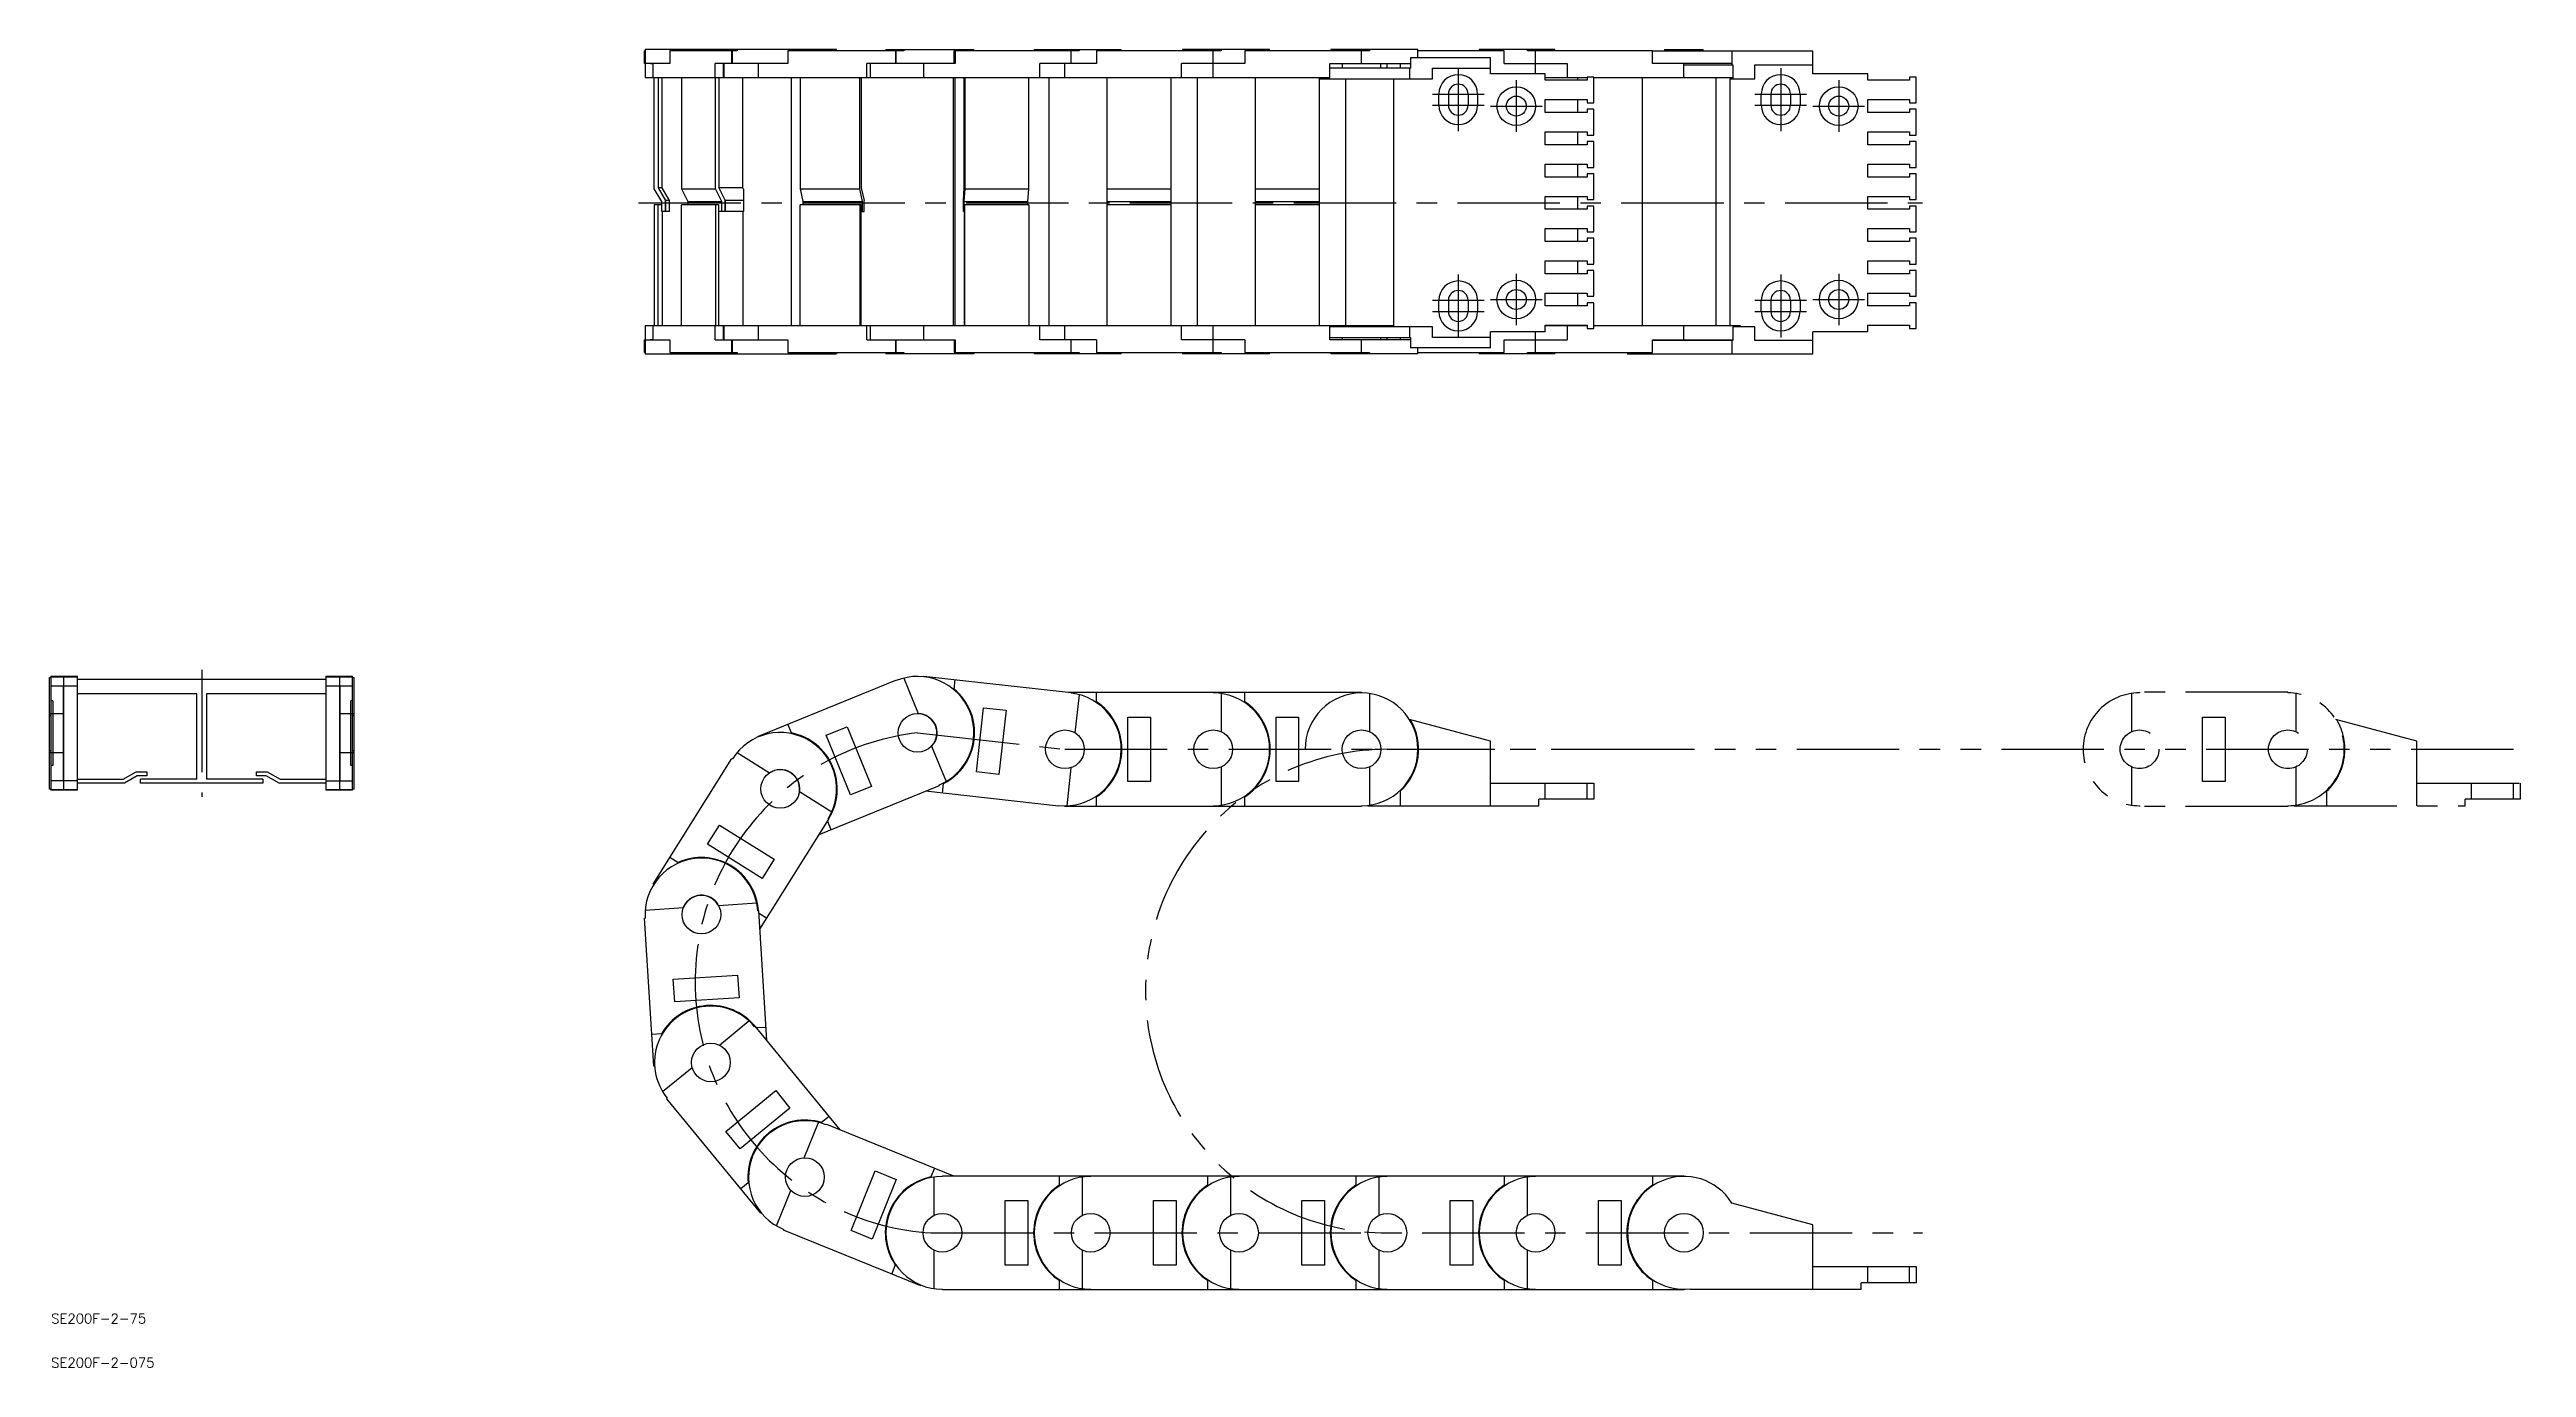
# Model space of a CAD drawing. Extents: x -185 to 584, y -314 to 94.
import ezdxf

# ---------------------------------------------------------------- set-up
doc = ezdxf.new("R2010")
doc.units = 0
doc.linetypes.add('CENTER', pattern=[50.8, 31.75, -6.35, 6.35, -6.35])
doc.linetypes.add('PHANTOM', pattern=[63.5, 31.75, -6.35, 6.35, -6.35, 6.35, -6.35])
doc.layers.get('0').update_dxf_attribs({"linetype": 'CONTINUOUS'})
doc.layers.add('CENTER', color=1, linetype='CONTINUOUS')
doc.styles.get("Standard").update_dxf_attribs({"font": 'txt.shx', "height": 3, "bigfont": 'bigfont.shx'})

# ---------------------------------------------------------------- blocks, each defined once
blk = doc.blocks.new('*U2')
at = {"color": 7, "linetype": 'CONTINUOUS'}
blk.add_text('SE200F-2-075', height=3, dxfattribs=at).set_placement((-184, -314.48))
blk = doc.blocks.new('*U3')
at = {"color": 7, "linetype": 'CONTINUOUS'}
blk.add_text('SE200F-2-75', height=3, dxfattribs=at).set_placement((-184, -300.81))

msp = doc.modelspace()

# ---------------------------------------------------------------- linework, layer by layer
at = {"color": 7, "linetype": 'CONTINUOUS'}
for p, q in [((0, 90.05), (0, 94)), ((0.22, 94), (0, 94)), ((0.16, 94), (0.16, 85.7)), ((59.59, 94.4), (0.22, 94.4)), ((0.22, 94.4), (0.22, 94)), ((28.74, 94), (7.87, 94)), ((7.87, 94), (7.87, 90.05)), ((27.09, 90.05), (27.09, 94)), ((27.26, 90.05), (27.26, 94)), ((28.74, 94.4), (28.74, 94)), ((80.45, 94), (44.47, 94)), ((44.47, 94), (44.47, 90.05)), ((59.59, 94), (59.59, 94.4)), ((74.89, 94.4), (74.89, 94)), ((74.89, 94.4), (102.18, 94.4)), ((77.99, 90.05), (77.99, 94)), ((78.06, 90.05), (78.06, 94)), ((78.68, 94.4), (78.68, 94)), ((80.45, 94.4), (80.45, 94)), ((96.06, 90.05), (96.06, 94)), ((134.8, 94), (96.06, 94)), ((96.38, 94), (96.38, 90.05)), ((102.18, 94), (102.18, 94.4)), ((120.89, 94.4), (120.89, 94)), ((120.89, 94.4), (147.89, 94.4)), ((124.39, 94.4), (124.39, 94)), ((132.36, 90.05), (132.36, 94)), ((133.48, 94.4), (133.48, 94)), ((134.8, 94.4), (134.8, 94)), ((140.19, 94), (140.19, 90.05)), ((178.89, 94), (140.19, 94)), ((147.89, 94), (147.89, 94.4)), ((193.89, 94.4), (166.89, 94.4)), ((166.89, 94.4), (166.89, 94)), ((170.39, 94.4), (170.39, 94)), ((176.39, 85.7), (176.39, 94)), ((178.89, 94.4), (178.89, 94)), ((224.89, 94), (186.19, 94)), ((186.19, 94), (186.19, 90.05)), ((193.89, 94), (193.89, 94.4)), ((239.89, 94.4), (212.89, 94.4)), ((212.89, 94.4), (212.89, 94)), ((222.39, 90.05), (222.39, 94)), ((224.89, 94.4), (224.89, 94)), ((239.89, 91.85), (239.89, 94.4)), ((266.59, 94), (239.89, 94)), ((282.39, 94.4), (258.89, 94.4)), ((258.89, 94.4), (258.89, 94)), ((266.59, 90.05), (266.59, 94)), ((273.89, 94), (273.89, 94.4)), ((312.59, 94), (273.89, 94)), ((276.39, 86.85), (276.39, 94)), ((282.39, 94), (282.39, 94.4)), ((312.59, 90.05), (312.59, 94)), ((362.39, 93.85), (312.59, 93.85)), ((316.39, 94.4), (328.39, 94.4)), ((316.39, 94.4), (316.39, 93.85)), ((328.39, 93.85), (328.39, 94.4)), ((337.26, 93.85), (337.26, 89.6)), ((362.39, 86.85), (362.39, 93.85)), ((7.87, 90.05), (0, 90.05)), ((0.16, 85.7), (212.59, 85.7)), ((1.81, 90.05), (2.67, 90.05)), ((1.81, 90.05), (1.81, 90.05)), ((2.67, 85.7), (2.67, 90.05)), ((3.02, 51.2), (3.02, 85.7)), ((4.22, 85.7), (4.22, 51.52)), ((5.49, 51.52), (5.49, 85.7)), ((11.43, 85.7), (11.43, 51.2)), ((44.47, 90.05), (21.89, 90.05)), ((21.89, 85.7), (21.89, 90.05)), ((22.05, 51.2), (22.05, 85.7)), ((23.07, 85.7), (23.07, 51.52)), ((24.4, 90.05), (24.4, 85.7)), ((24.59, 90.05), (24.59, 85.7)), ((30.46, 51.52), (30.46, 85.7)), ((35.4, 85.7), (35.4, 90.05)), ((45.53, 85.7), (45.53, 8.7)), ((48.27, 85.7), (48.27, 51.2)), ((66.78, 51.2), (66.78, 85.7)), ((67.24, 85.7), (67.24, 51.52)), ((96.38, 90.05), (68.92, 90.05)), ((68.92, 85.7), (68.92, 90.05)), ((70.03, 90.05), (70.03, 85.7)), ((86.62, 85.7), (86.62, 90.05)), ((86.64, 85.7), (86.64, 90.05)), ((95.74, 85.7), (95.74, 8.7)), ((96.24, 85.7), (96.24, 8.7)), ((99.19, 51.52), (99.19, 85.7)), ((99.32, 85.7), (99.32, 51.2)), ((119.2, 51.2), (119.2, 85.7)), ((140.19, 90.05), (122.62, 90.05)), ((122.62, 85.7), (122.62, 90.05)), ((125.39, 85.7), (125.39, 8.7)), ((130.39, 85.7), (130.39, 90.05)), ((143.39, 85.7), (143.39, 8.7)), ((163.39, 8.7), (163.39, 85.7)), ((186.19, 90.05), (166.59, 90.05)), ((166.59, 85.7), (166.59, 90.05)), ((171.39, 85.7), (171.39, 8.7)), ((189.39, 85.7), (189.39, 8.7)), ((209.39, 8.7), (209.39, 85.7)), ((209.39, 85.35), (244.39, 85.35)), ((212.59, 90.05), (237.54, 90.05)), ((212.59, 85.7), (212.59, 90.05)), ((237.54, 88.6), (212.59, 88.6)), ((216.39, 90.05), (216.39, 88.6)), ((217.39, 85.35), (217.39, 8.7)), ((228.39, 88.6), (228.39, 90.05)), ((230.39, 88.6), (230.39, 90.05)), ((232.39, 8.35), (232.39, 85.35)), ((234.39, 90.05), (234.39, 88.6)), ((237.26, 88.6), (237.26, 85.35)), ((262.39, 91.85), (237.54, 91.85)), ((237.54, 91.85), (237.54, 88.6)), ((244.39, 88.6), (262.39, 88.6)), ((244.39, 85.35), (244.39, 88.6)), ((262.39, 86.85), (262.39, 91.85)), ((279.39, 86.85), (262.39, 86.85)), ((266.59, 90.05), (286.19, 90.05)), ((279.39, 84.85), (279.39, 86.85)), ((292.39, 84.85), (279.39, 84.85)), ((279.4, 85.7), (292.39, 85.7)), ((286.19, 90.05), (286.19, 85.7)), ((289.39, 85.7), (289.39, 84.85)), ((294.39, 85.85), (292.39, 85.85)), ((292.39, 85.85), (292.39, 84.85)), ((294.39, 77.85), (294.39, 85.85)), ((294.39, 85.7), (337.54, 85.7)), ((309.39, 85.7), (309.39, 8.7)), ((337.26, 90.05), (312.59, 90.05)), ((322.39, 85.7), (322.39, 90.05)), ((322.39, 89.6), (337.54, 89.6)), ((332.39, 8.7), (332.39, 85.7)), ((336.64, 85.35), (336.64, 8.7)), ((336.64, 85.35), (344.39, 85.35)), ((337.54, 89.6), (337.54, 85.35)), ((344.39, 89.6), (362.39, 89.6)), ((344.39, 85.35), (344.39, 89.6)), ((379.39, 86.85), (362.39, 86.85)), ((379.39, 84.85), (379.39, 86.85)), ((392.39, 84.85), (379.39, 84.85)), ((394.39, 85.85), (392.39, 85.85)), ((392.39, 85.85), (392.39, 84.85)), ((394.39, 77.85), (394.39, 85.85)), ((246.39, 77.1), (246.39, 80.6)), ((249.34, 80.6), (249.34, 77.1)), ((255.44, 80.6), (255.44, 77.1)), ((258.39, 80.6), (258.39, 77.1)), ((279.39, 74.85), (279.39, 78.85)), ((279.39, 78.85), (292.39, 78.85)), ((289.39, 78.85), (289.39, 74.85)), ((292.39, 78.85), (292.39, 77.85)), ((292.39, 77.85), (294.39, 77.85)), ((346.39, 77.1), (346.39, 80.6)), ((349.34, 80.6), (349.34, 77.1)), ((355.44, 80.6), (355.44, 77.1)), ((358.39, 80.6), (358.39, 77.1)), ((379.39, 74.85), (379.39, 78.85)), ((379.39, 78.85), (392.39, 78.85)), ((392.39, 78.85), (392.39, 77.85)), ((392.39, 77.85), (394.39, 77.85)), ((292.39, 74.85), (279.39, 74.85)), ((294.39, 75.85), (292.39, 75.85)), ((292.39, 75.85), (292.39, 74.85)), ((294.39, 67.85), (294.39, 75.85)), ((392.39, 74.85), (379.39, 74.85)), ((394.39, 75.85), (392.39, 75.85)), ((392.39, 75.85), (392.39, 74.85)), ((394.39, 67.85), (394.39, 75.85)), ((279.39, 68.85), (292.39, 68.85)), ((279.39, 64.85), (279.39, 68.85)), ((292.39, 64.85), (279.39, 64.85)), ((289.39, 68.85), (289.39, 64.85)), ((292.39, 68.85), (292.39, 67.85)), ((292.39, 67.85), (294.39, 67.85)), ((292.39, 65.85), (292.39, 64.85)), ((294.39, 65.85), (292.39, 65.85)), ((294.39, 57.85), (294.39, 65.85)), ((379.39, 68.85), (392.39, 68.85)), ((379.39, 64.85), (379.39, 68.85)), ((392.39, 64.85), (379.39, 64.85)), ((392.39, 68.85), (392.39, 67.85)), ((392.39, 67.85), (394.39, 67.85)), ((392.39, 65.85), (392.39, 64.85)), ((394.39, 65.85), (392.39, 65.85)), ((394.39, 57.85), (394.39, 65.85)), ((279.39, 58.85), (292.39, 58.85)), ((279.39, 54.85), (279.39, 58.85)), ((292.39, 54.85), (279.39, 54.85)), ((289.39, 58.85), (289.39, 54.85)), ((292.39, 58.85), (292.39, 57.85)), ((292.39, 57.85), (294.39, 57.85)), ((294.39, 55.85), (292.39, 55.85)), ((292.39, 55.85), (292.39, 54.85)), ((294.39, 47.85), (294.39, 55.85)), ((379.39, 58.85), (392.39, 58.85)), ((379.39, 54.85), (379.39, 58.85)), ((392.39, 54.85), (379.39, 54.85)), ((392.39, 58.85), (392.39, 57.85)), ((392.39, 57.85), (394.39, 57.85)), ((394.39, 55.85), (392.39, 55.85)), ((392.39, 55.85), (392.39, 54.85)), ((394.39, 47.85), (394.39, 55.85)), ((5.33, 47.2), (3.02, 51.2)), ((3.02, 46.2), (3.02, 8.7)), ((5.33, 46.2), (3.02, 46.2)), ((4.22, 51.52), (6.5, 47.56)), ((5.49, 51.52), (4.22, 51.52)), ((4.22, 8.7), (4.22, 46.2)), ((5.33, 44.2), (5.33, 47.2)), ((7.79, 47.52), (5.49, 51.52)), ((6.5, 44.2), (6.5, 47.56)), ((6.5, 47.56), (6.53, 47.52)), ((6.53, 47.52), (6.53, 44.2)), ((7.79, 47.52), (6.53, 47.52)), ((7.79, 44.2), (7.79, 47.52)), ((11.43, 51.2), (13.39, 47.2)), ((11.43, 51.2), (22.05, 51.2)), ((11.43, 8.7), (11.43, 46.2)), ((23.07, 46.2), (11.43, 46.2)), ((13.39, 47.2), (13.39, 46.2)), ((13.39, 47.2), (24.01, 47.2)), ((24.01, 47.2), (22.05, 51.2)), ((22.05, 46.2), (22.05, 8.7)), ((30.46, 51.52), (23.07, 51.52)), ((23.07, 51.52), (25.01, 47.56)), ((23.07, 8.7), (23.07, 46.2)), ((24.01, 44.2), (24.01, 47.2)), ((25.01, 44.2), (25.01, 47.56)), ((25.02, 47.52), (25.02, 44.2)), ((30.67, 47.52), (25.02, 47.52)), ((30.67, 51.06), (30.46, 51.52)), ((30.67, 51.06), (30.67, 44.2)), ((48.27, 51.2), (66.78, 51.2)), ((48.27, 51.2), (49.14, 47.2)), ((48.27, 8.7), (48.27, 46.2)), ((67.24, 46.2), (48.27, 46.2)), ((49.14, 47.2), (49.14, 46.2)), ((49.14, 47.2), (67.66, 47.2)), ((67.66, 47.2), (66.78, 51.2)), ((66.78, 46.2), (66.78, 8.7)), ((67.24, 51.52), (68.1, 47.56)), ((67.24, 8.7), (67.24, 46.2)), ((67.66, 44.2), (67.66, 47.2)), ((68.1, 44.2), (68.1, 47.56)), ((98.93, 47.52), (99.19, 51.52)), ((98.93, 44.2), (98.93, 47.52)), ((99.32, 51.2), (99.06, 47.2)), ((99.06, 47.2), (99.06, 44.2)), ((99.06, 47.2), (118.94, 47.2)), ((99.19, 46.2), (99.19, 8.7)), ((119.2, 46.2), (99.19, 46.2)), ((99.32, 51.2), (119.2, 51.2)), ((99.32, 8.7), (99.32, 46.2)), ((118.94, 47.2), (119.2, 51.2)), ((118.94, 46.2), (118.94, 47.2)), ((119.2, 46.2), (119.2, 8.7)), ((143.39, 51.2), (163.39, 51.2)), ((143.39, 47.2), (163.39, 47.2)), ((163.39, 46.2), (143.39, 46.2)), ((189.39, 51.2), (209.39, 51.2)), ((189.39, 47.2), (209.39, 47.2)), ((209.39, 46.2), (189.39, 46.2)), ((279.39, 44.85), (279.39, 48.85)), ((279.39, 48.85), (292.39, 48.85)), ((289.39, 48.85), (289.39, 44.85)), ((292.39, 48.85), (292.39, 47.85)), ((292.39, 47.85), (294.39, 47.85)), ((379.39, 44.85), (379.39, 48.85)), ((379.39, 48.85), (392.39, 48.85)), ((392.39, 48.85), (392.39, 47.85)), ((392.39, 47.85), (394.39, 47.85)), ((7.79, 44.2), (5.33, 44.2)), ((5.49, 44.2), (5.49, 8.7)), ((30.67, 44.2), (23.07, 44.2)), ((30.46, 44.2), (30.46, 8.7)), ((67.24, 44.2), (68.1, 44.2)), ((99.19, 44.2), (98.93, 44.2)), ((292.39, 44.85), (279.39, 44.85)), ((279.39, 38.85), (292.39, 38.85)), ((279.39, 34.85), (279.39, 38.85)), ((289.39, 38.85), (289.39, 34.85)), ((292.39, 45.85), (292.39, 44.85)), ((294.39, 45.85), (292.39, 45.85)), ((292.39, 38.85), (292.39, 37.85)), ((294.39, 37.85), (294.39, 45.85)), ((392.39, 44.85), (379.39, 44.85)), ((379.39, 38.85), (392.39, 38.85)), ((379.39, 34.85), (379.39, 38.85)), ((392.39, 45.85), (392.39, 44.85)), ((394.39, 45.85), (392.39, 45.85)), ((392.39, 38.85), (392.39, 37.85)), ((394.39, 37.85), (394.39, 45.85)), ((292.39, 34.85), (279.39, 34.85)), ((292.39, 37.85), (294.39, 37.85)), ((294.39, 35.85), (292.39, 35.85)), ((292.39, 35.85), (292.39, 34.85)), ((294.39, 27.85), (294.39, 35.85)), ((392.39, 34.85), (379.39, 34.85)), ((392.39, 37.85), (394.39, 37.85)), ((394.39, 35.85), (392.39, 35.85)), ((392.39, 35.85), (392.39, 34.85)), ((394.39, 27.85), (394.39, 35.85)), ((279.39, 28.85), (292.39, 28.85)), ((279.39, 24.85), (279.39, 28.85)), ((292.39, 24.85), (279.39, 24.85)), ((289.39, 28.85), (289.39, 24.85)), ((292.39, 28.85), (292.39, 27.85)), ((292.39, 27.85), (294.39, 27.85)), ((292.39, 25.85), (292.39, 24.85)), ((294.39, 25.85), (292.39, 25.85)), ((294.39, 17.85), (294.39, 25.85)), ((379.39, 28.85), (392.39, 28.85)), ((379.39, 24.85), (379.39, 28.85)), ((392.39, 24.85), (379.39, 24.85)), ((392.39, 28.85), (392.39, 27.85)), ((392.39, 27.85), (394.39, 27.85)), ((392.39, 25.85), (392.39, 24.85)), ((394.39, 25.85), (392.39, 25.85)), ((394.39, 17.85), (394.39, 25.85)), ((246.39, 13.1), (246.39, 16.6)), ((249.34, 16.6), (249.34, 13.1)), ((255.44, 16.6), (255.44, 13.1)), ((258.39, 16.6), (258.39, 13.1)), ((279.39, 14.85), (279.39, 18.85)), ((279.39, 18.85), (292.39, 18.85)), ((289.39, 18.85), (289.39, 14.85)), ((292.39, 18.85), (292.39, 17.85)), ((292.39, 17.85), (294.39, 17.85)), ((292.39, 15.85), (292.39, 14.85)), ((294.39, 15.85), (292.39, 15.85)), ((294.39, 7.85), (294.39, 15.85)), ((346.39, 13.1), (346.39, 16.6)), ((349.34, 16.6), (349.34, 13.1)), ((355.44, 16.6), (355.44, 13.1)), ((358.39, 16.6), (358.39, 13.1)), ((379.39, 14.85), (379.39, 18.85)), ((379.39, 18.85), (392.39, 18.85)), ((392.39, 18.85), (392.39, 17.85)), ((392.39, 17.85), (394.39, 17.85)), ((392.39, 15.85), (392.39, 14.85)), ((394.39, 15.85), (392.39, 15.85)), ((394.39, 7.85), (394.39, 15.85)), ((232.39, 8.7), (0.16, 8.7)), ((0.16, 8.7), (0.16, 0.4)), ((2.67, 4.35), (2.67, 8.7)), ((21.89, 4.35), (21.89, 8.7)), ((24.4, 8.7), (24.4, 4.36)), ((24.59, 8.7), (24.59, 4.35)), ((35.4, 4.35), (35.4, 8.7)), ((68.92, 4.35), (68.92, 8.7)), ((70.03, 8.7), (70.03, 4.36)), ((86.62, 4.35), (86.62, 8.7)), ((86.64, 4.35), (86.64, 8.7)), ((122.62, 4.35), (122.62, 8.7)), ((130.39, 4.35), (130.39, 8.7)), ((166.59, 4.35), (166.59, 8.7)), ((176.39, 0.4), (176.39, 8.7)), ((212.59, 4.35), (212.59, 8.7)), ((244.39, 8.35), (212.59, 8.35)), ((230.39, 8.35), (230.39, 8.7)), ((237.26, 8.35), (237.26, 5.1)), ((244.39, 5.1), (244.39, 8.35)), ((292.39, 14.85), (279.39, 14.85)), ((279.39, 8.85), (292.39, 8.85)), ((279.39, 6.85), (279.39, 8.85)), ((292.39, 8.7), (279.39, 8.7)), ((286.19, 8.7), (286.19, 4.35)), ((289.39, 8.85), (289.39, 8.7)), ((292.39, 8.85), (292.39, 7.85)), ((292.39, 7.85), (294.39, 7.85)), ((339.89, 8.7), (294.39, 8.7)), ((322.39, 4.35), (322.39, 8.7)), ((337.54, 8.35), (337.54, 4.1)), ((344.39, 8.35), (337.54, 8.35)), ((339.89, 8.35), (339.89, 8.7)), ((344.39, 4.1), (344.39, 8.35)), ((392.39, 14.85), (379.39, 14.85)), ((379.39, 8.85), (392.39, 8.85)), ((379.39, 6.85), (379.39, 8.85)), ((392.39, 8.85), (392.39, 7.85)), ((392.39, 7.85), (394.39, 7.85)), ((0, 0.4), (0, 4.35)), ((0, 4.35), (7.87, 4.35)), ((0, 0.4), (0.22, 0.4)), ((0.22, 0.4), (0.22, 0)), ((0.22, 0), (59.59, 0)), ((2.67, 4.36), (1.81, 4.36)), ((1.81, 4.36), (1.81, 4.35)), ((7.87, 4.35), (7.87, 0.4)), ((7.87, 0.4), (28.74, 0.4)), ((21.89, 4.35), (44.47, 4.35)), ((27.09, 0.4), (27.09, 4.35)), ((27.26, 0.4), (27.26, 4.35)), ((28.74, 0.4), (28.74, 0)), ((44.47, 4.35), (44.47, 0.4)), ((44.47, 0.4), (80.45, 0.4)), ((59.59, 0.4), (59.59, 0)), ((68.92, 4.35), (96.38, 4.35)), ((74.89, 0.4), (74.89, 0)), ((102.18, 0), (74.89, 0)), ((77.99, 0.4), (77.99, 4.35)), ((78.06, 0.4), (78.06, 4.35)), ((78.68, 0.4), (78.68, 0)), ((80.45, 0.4), (80.45, 0)), ((96.06, 4.35), (96.06, 0.4)), ((96.06, 0.4), (134.8, 0.4)), ((96.38, 4.35), (96.38, 0.4)), ((102.18, 0.4), (102.18, 0)), ((120.89, 0.4), (120.89, 0)), ((147.89, 0), (120.89, 0)), ((140.19, 4.35), (122.62, 4.35)), ((124.39, 0.4), (124.39, 0)), ((132.36, 0.4), (132.36, 4.35)), ((134.8, 0.4), (134.8, 0)), ((140.19, 4.35), (140.19, 0.4)), ((140.19, 0.4), (178.89, 0.4)), ((147.89, 0), (147.89, 0.4)), ((186.19, 4.35), (166.59, 4.35)), ((166.89, 0.4), (166.89, 0)), ((193.89, 0), (166.89, 0)), ((170.39, 0.4), (170.39, 0)), ((178.89, 0.4), (178.89, 0)), ((186.19, 4.35), (186.19, 0.4)), ((186.19, 0.4), (224.89, 0.4)), ((193.89, 0), (193.89, 0.4)), ((212.59, 5.1), (237.54, 5.1)), ((237.54, 4.36), (212.59, 4.36)), ((212.89, 0.4), (212.89, 0)), ((239.89, 0), (212.89, 0)), ((216.39, 5.1), (216.39, 4.35)), ((222.39, 0.4), (222.39, 4.35)), ((224.89, 0.4), (224.89, 0)), ((228.39, 4.35), (228.39, 5.1)), ((230.39, 4.35), (230.39, 5.1)), ((234.39, 5.1), (234.39, 4.36)), ((237.54, 5.1), (237.54, 1.85)), ((262.39, 1.85), (237.54, 1.85)), ((239.89, 0), (239.89, 1.85)), ((239.89, 0.4), (266.59, 0.4)), ((262.39, 5.1), (244.39, 5.1)), ((258.89, 0.4), (258.89, 0)), ((282.39, 0), (258.89, 0)), ((279.39, 6.85), (262.39, 6.85)), ((262.39, 1.85), (262.39, 6.85)), ((266.59, 0.4), (266.59, 4.35)), ((266.59, 4.35), (286.19, 4.35)), ((273.89, 0.4), (312.59, 0.4)), ((273.89, 0), (273.89, 0.4)), ((276.39, 0.4), (276.39, 6.85)), ((282.39, 0), (282.39, 0.4)), ((304.89, 0.4), (304.89, -0.15)), ((312.59, 0.4), (312.59, 4.35)), ((312.59, 4.35), (337.54, 4.35)), ((337.54, 4.1), (312.59, 4.1)), ((316.39, 4.35), (316.39, 4.1)), ((328.39, 4.1), (328.39, 4.35)), ((332.39, 4.1), (332.39, 4.35)), ((337.26, 4.1), (337.26, -0.15)), ((362.39, 4.1), (344.39, 4.1)), ((379.39, 6.85), (362.39, 6.85)), ((362.39, -0.15), (362.39, 6.85)), ((362.39, -0.15), (304.89, -0.15)), ((-184.53, -135.02), (-184.53, -100.38)), ((-184.53, -100.38), (-184.13, -100.38)), ((-184.13, -100), (-175.83, -100)), ((-184.13, -100), (-184.13, -135.4)), ((-184.13, -100.2), (-175.83, -100.2)), ((-184.13, -102.96), (-175.83, -102.96)), ((-180.18, -100), (-180.18, -135.4)), ((-180.18, -132.44), (-180.18, -102.96)), ((-175.83, -135.4), (-175.83, -100)), ((-98.83, -101), (-175.83, -101)), ((-138.83, -105.5), (-175.83, -105.5)), ((-138.83, -132), (-138.83, -105.5)), ((-135.83, -105.5), (-135.83, -132)), ((-98.83, -105.5), (-135.83, -105.5)), ((-98.83, -100), (-98.83, -135.4)), ((-98.83, -100), (-90.53, -100)), ((-98.83, -100.2), (-90.53, -100.2)), ((-98.83, -102.96), (-90.53, -102.96)), ((-94.49, -102.96), (-94.49, -132.44)), ((-94.48, -135.4), (-94.48, -100)), ((-90.53, -135.4), (-90.53, -100)), ((-90.53, -100.38), (-90.13, -100.38)), ((-90.13, -100.38), (-90.13, -135.02)), ((35.4, -118.59), (77.99, -101.2)), ((77.99, -101.2), (78.06, -101.39)), ((80.45, -100.61), (84.93, -111.6)), ((86.62, -100.2), (86.64, -100)), ((86.64, -100), (132.36, -105.11)), ((96.06, -104.03), (96.38, -101.09)), ((131.38, -105), (222.39, -105)), ((132.36, -105.11), (132.34, -105.31)), ((134.8, -105.77), (133.48, -117.56)), ((140.19, -107.96), (140.19, -105)), ((176.39, -105), (176.39, -105.2)), ((178.89, -105.38), (178.89, -117.25)), ((186.19, -107.96), (186.19, -105)), ((222.39, -105), (222.39, -105.2)), ((224.89, -105.38), (224.89, -117.25)), ((-180.18, -111.7), (-184.53, -111.7)), ((-184.53, -112.25), (-184.13, -112.25)), ((-183.53, -107.7), (-184.13, -107.7)), ((-183.53, -107.7), (-183.53, -127.7)), ((-180.18, -107.76), (-180.18, -107.76)), ((-94.49, -107.76), (-94.48, -107.76)), ((-90.13, -111.7), (-94.48, -111.7)), ((-91.13, -127.7), (-91.13, -107.7)), ((-90.53, -107.7), (-91.13, -107.7)), ((-90.53, -112.25), (-90.13, -112.25)), ((45.59, -117.63), (44.47, -114.89)), ((102.95, -129.69), (105.17, -109.82)), ((105.17, -109.82), (112.13, -110.6)), ((112.13, -110.6), (109.9, -130.47)), ((149.89, -132.7), (149.89, -112.7)), ((149.89, -112.7), (156.89, -112.7)), ((156.89, -112.7), (156.89, -132.7)), ((195.89, -112.7), (202.89, -112.7)), ((195.89, -132.7), (195.89, -112.7)), ((202.89, -112.7), (202.89, -132.7)), ((262.39, -120.2), (237.26, -113.47)), ((35.48, -118.78), (35.4, -118.59)), ((56.36, -118.35), (62.85, -115.7)), ((63.92, -136.87), (56.36, -118.35)), ((62.85, -115.7), (70.4, -134.22)), ((89.05, -121.7), (93.54, -132.68)), ((262.39, -140.2), (262.39, -120.2)), ((-184.13, -123.15), (-184.53, -123.15)), ((-184.53, -123.7), (-180.18, -123.7)), ((-183.53, -127.7), (-184.13, -127.7)), ((-180.18, -127.64), (-180.18, -127.64)), ((-161.65, -132), (-157.65, -129.69)), ((-157.65, -129.69), (-154.33, -129.69)), ((-154.33, -129.69), (-154.33, -130.89)), ((-120.33, -129.69), (-117.01, -129.69)), ((-120.33, -130.89), (-120.33, -129.69)), ((-117.01, -129.69), (-113.01, -132)), ((-94.48, -127.64), (-94.49, -127.64)), ((-94.48, -123.7), (-90.13, -123.7)), ((-90.53, -127.7), (-91.13, -127.7)), ((-90.13, -123.15), (-90.53, -123.15)), ((2.67, -164.56), (27.09, -125.58)), ((27.09, -125.58), (27.26, -125.68)), ((28.74, -123.66), (38.8, -129.96)), ((109.9, -130.47), (102.95, -129.69)), ((132.27, -128.4), (130.95, -140.19)), ((178.89, -128.16), (178.89, -140.02)), ((224.89, -128.16), (224.89, -140.02)), ((-184.13, -135.02), (-184.53, -135.02)), ((-175.83, -132.44), (-184.13, -132.44)), ((-184.13, -135.2), (-175.83, -135.2)), ((-175.83, -135.4), (-184.13, -135.4)), ((-175.83, -132), (-161.65, -132)), ((-161.33, -133.2), (-175.83, -133.2)), ((-157.33, -130.89), (-161.33, -133.2)), ((-154.33, -130.89), (-157.33, -130.89)), ((-138.83, -132), (-156.33, -132)), ((-156.33, -133.2), (-156.33, -132)), ((-118.33, -133.2), (-156.33, -133.2)), ((-118.33, -132), (-135.83, -132)), ((-117.33, -130.89), (-120.33, -130.89)), ((-118.33, -132), (-118.33, -133.2)), ((-113.33, -133.2), (-117.33, -130.89)), ((-98.83, -133.2), (-113.33, -133.2)), ((-113.01, -132), (-98.83, -132)), ((-98.83, -132.44), (-90.53, -132.44)), ((-98.83, -135.2), (-90.53, -135.2)), ((-90.53, -135.4), (-98.83, -135.4)), ((-90.13, -135.02), (-90.53, -135.02)), ((48.04, -135.76), (58.1, -142.06)), ((91.37, -133.98), (54.06, -149.21)), ((70.4, -134.22), (63.92, -136.87)), ((128.43, -140.29), (87.19, -135.68)), ((91.29, -133.79), (91.37, -133.98)), ((92.45, -136.27), (92.78, -133.33)), ((140.19, -140.4), (140.19, -137.44)), ((156.89, -132.7), (149.89, -132.7)), ((186.19, -140.4), (186.19, -137.44)), ((202.89, -132.7), (195.89, -132.7)), ((234.39, -135.71), (234.39, -140.2)), ((262.39, -133.2), (294.39, -133.2)), ((277.39, -140.2), (277.39, -138.2)), ((294.39, -138.2), (277.39, -138.2)), ((279.39, -138.2), (279.39, -133.2)), ((292.39, -138.2), (292.39, -133.2)), ((294.39, -133.2), (294.39, -138.2)), ((57.09, -144.38), (35.69, -178.52)), ((57.85, -147.66), (56.74, -144.93)), ((56.92, -144.27), (57.09, -144.38)), ((128.45, -140.09), (128.43, -140.29)), ((130.39, -140.4), (130.39, -140.2)), ((222.39, -140.4), (130.39, -140.4)), ((176.39, -140.2), (176.39, -140.4)), ((222.39, -140.2), (222.39, -140.4)), ((224.39, -140.2), (224.39, -140.09)), ((224.39, -140.2), (277.39, -140.2)), ((19.55, -152.12), (23.26, -146.19)), ((36.49, -162.74), (19.55, -152.12)), ((23.26, -146.19), (40.21, -156.81)), ((10.38, -157.83), (7.87, -156.25)), ((40.21, -156.81), (36.49, -162.74)), ((2.84, -164.66), (2.67, -164.56)), ((0, -175.08), (0.2, -175.07)), ((2.92, -220.99), (0, -175.08)), ((0.22, -172.56), (12.06, -171.81)), ((22.95, -171.11), (34.79, -170.36)), ((35.13, -172.84), (35.33, -172.83)), ((35.33, -172.83), (37.89, -213.05)), ((37.87, -175.05), (35.37, -173.49)), ((8.92, -194.05), (28.88, -192.78)), ((9.37, -201.04), (8.92, -194.05)), ((28.88, -192.78), (29.33, -199.77)), ((29.33, -199.77), (9.37, -201.04)), ((23.22, -214.47), (32.39, -206.95)), ((5.25, -211.02), (2.3, -211.21)), ((34.12, -208.77), (34.27, -208.64)), ((34.27, -208.64), (60.58, -240.72)), ((37.63, -208.96), (34.69, -209.15)), ((3.12, -220.98), (2.92, -220.99)), ((5.61, -228.91), (14.78, -221.39)), ((25.22, -241.28), (40.69, -228.6)), ((40.69, -228.6), (45.12, -234.01)), ((6.9, -231.09), (7.06, -230.96)), ((36.07, -266.65), (6.9, -231.09)), ((45.12, -234.01), (29.66, -246.69)), ((57.23, -236.63), (54.94, -238.5)), ((29.66, -246.69), (25.22, -241.28)), ((49.49, -249.44), (53.95, -238.44)), ((56.33, -239.21), (56.4, -239.02)), ((56.4, -239.02), (95.84, -255)), ((64.08, -272.02), (71.59, -253.48)), ((71.59, -253.48), (78.08, -256.11)), ((89.96, -252.62), (88.84, -255.36)), ((32.15, -257.2), (29.86, -259.08)), ((40.94, -270.54), (45.39, -259.55)), ((78.08, -256.11), (70.57, -274.65)), ((89.89, -267.25), (89.89, -255.38)), ((92.39, -255), (322.39, -255)), ((92.39, -255.2), (92.39, -255)), ((128.59, -255), (128.59, -257.96)), ((135.89, -267.25), (135.89, -255.38)), ((138.39, -255.2), (138.39, -255)), ((174.59, -255), (174.59, -257.96)), ((181.89, -267.25), (181.89, -255.38)), ((184.39, -255.2), (184.39, -255)), ((220.59, -255), (220.59, -257.96)), ((227.89, -267.25), (227.89, -255.38)), ((230.39, -255.2), (230.39, -255)), ((266.59, -255), (266.59, -257.96)), ((273.89, -267.25), (273.89, -255.38)), ((276.39, -255.2), (276.39, -255)), ((312.59, -255), (312.59, -257.96)), ((322.39, -255), (322.39, -255.2)), ((36.23, -266.53), (36.07, -266.65)), ((111.89, -282.7), (111.89, -262.7)), ((111.89, -262.7), (118.89, -262.7)), ((118.89, -262.7), (118.89, -282.7)), ((157.89, -282.7), (157.89, -262.7)), ((157.89, -262.7), (164.89, -262.7)), ((164.89, -262.7), (164.89, -282.7)), ((203.89, -282.7), (203.89, -262.7)), ((203.89, -262.7), (210.89, -262.7)), ((210.89, -262.7), (210.89, -282.7)), ((249.89, -282.7), (249.89, -262.7)), ((249.89, -262.7), (256.89, -262.7)), ((256.89, -262.7), (256.89, -282.7)), ((295.89, -282.7), (295.89, -262.7)), ((295.89, -262.7), (302.89, -262.7)), ((302.89, -262.7), (302.89, -282.7)), ((362.39, -270.2), (337.26, -263.47)), ((43.11, -271.83), (43.19, -271.65)), ((85.75, -289.11), (43.11, -271.83)), ((70.57, -274.65), (64.08, -272.02)), ((362.39, -290.2), (362.39, -270.2)), ((77.78, -282.68), (76.67, -285.43)), ((89.89, -290.02), (89.89, -278.16)), ((118.89, -282.7), (111.89, -282.7)), ((135.89, -290.02), (135.89, -278.16)), ((164.89, -282.7), (157.89, -282.7)), ((181.89, -290.02), (181.89, -278.16)), ((210.89, -282.7), (203.89, -282.7)), ((227.89, -290.02), (227.89, -278.16)), ((256.89, -282.7), (249.89, -282.7)), ((273.89, -290.02), (273.89, -278.16)), ((302.89, -282.7), (295.89, -282.7)), ((362.39, -283.2), (394.39, -283.2)), ((379.39, -288.2), (379.39, -283.2)), ((392.39, -288.2), (392.39, -283.2)), ((394.39, -283.2), (394.39, -288.2)), ((85.82, -288.92), (85.75, -289.11)), ((92.39, -290.4), (92.39, -290.2)), ((322.39, -290.4), (92.39, -290.4)), ((128.59, -287.44), (128.59, -290.4)), ((138.39, -290.4), (138.39, -290.2)), ((174.59, -287.44), (174.59, -290.4)), ((184.39, -290.4), (184.39, -290.2)), ((220.59, -287.44), (220.59, -290.4)), ((230.39, -290.4), (230.39, -290.2)), ((266.59, -287.44), (266.59, -290.4)), ((276.39, -290.4), (276.39, -290.2)), ((312.59, -287.44), (312.59, -290.4)), ((322.39, -290.2), (322.39, -290.4)), ((324.39, -290.09), (324.39, -290.2)), ((324.39, -290.2), (377.39, -290.2)), ((377.39, -290.2), (377.39, -288.2)), ((394.39, -288.2), (377.39, -288.2))]:
    msp.add_line(p, q, dxfattribs=at)
at = {"color": 3, "linetype": 'PHANTOM'}
for p, q in [((461.2, -105.38), (461.2, -117.25)), ((509.7, -105), (463.7, -105)), ((463.7, -105), (463.7, -105.2)), ((509.7, -105), (509.7, -105.2)), ((512.2, -105.38), (512.2, -117.25)), ((483.2, -132.7), (483.2, -112.7)), ((483.2, -112.7), (490.2, -112.7)), ((490.2, -112.7), (490.2, -132.7)), ((549.7, -120.2), (524.56, -113.47)), ((230.39, -122.7), (583.7, -122.7)), ((549.7, -140.2), (549.7, -120.2)), ((461.2, -128.16), (461.2, -140.02)), ((512.2, -128.16), (512.2, -140.02)), ((490.2, -132.7), (483.2, -132.7)), ((521.7, -135.71), (521.7, -140.2)), ((549.7, -133.2), (581.7, -133.2)), ((564.7, -140.2), (564.7, -138.2)), ((581.7, -138.2), (564.7, -138.2)), ((566.7, -138.2), (566.7, -133.2)), ((579.7, -138.2), (579.7, -133.2)), ((581.7, -133.2), (581.7, -138.2)), ((463.7, -140.2), (463.7, -140.4)), ((509.7, -140.4), (463.7, -140.4)), ((509.7, -140.2), (509.7, -140.4)), ((511.7, -140.2), (511.7, -140.09)), ((511.7, -140.2), (564.7, -140.2))]:
    msp.add_line(p, q, dxfattribs=at)
at = {"color": 7, "linetype": 'CONTINUOUS'}
for centre, radius in [((270.39, 76.85), 6), ((270.39, 76.85), 3.1), ((370.39, 76.85), 6), ((370.39, 76.85), 3.1), ((270.39, 16.85), 6), ((270.39, 16.85), 3.1), ((370.39, 16.85), 6), ((370.39, 16.85), 3.1), ((84.68, -117.59), 6), ((130.39, -122.7), 6), ((176.39, -122.7), 6), ((222.39, -122.7), 6), ((42.09, -134.98), 6), ((17.66, -173.96), 6), ((20.59, -219.86), 6), ((49.76, -255.43), 6), ((92.39, -272.7), 6), ((138.39, -272.7), 6), ((184.39, -272.7), 6), ((230.39, -272.7), 6), ((276.39, -272.7), 6), ((322.39, -272.7), 6)]:
    msp.add_circle(centre, radius, dxfattribs=at)
at = {"color": 3, "linetype": 'PHANTOM'}
for centre in [(463.7, -122.7), (509.7, -122.7)]:
    msp.add_circle(centre, 6, dxfattribs=at)
at = {"color": 7, "linetype": 'CONTINUOUS'}
for centre, radius, start, end in [((252.39, 80.6), 6, 0, 180), ((352.39, 80.6), 6, 0, 180), ((252.39, 77.1), 6, 180, 0), ((252.39, 80.6), 3.05, 0, 180), ((252.39, 77.1), 3.05, 180, 0), ((352.39, 77.1), 6, 180, 0), ((352.39, 80.6), 3.05, 0, 180), ((352.39, 77.1), 3.05, 180, 0), ((252.39, 16.6), 6, 0, 180), ((252.39, 16.6), 3.05, 0, 180), ((352.39, 16.6), 6, 0, 180), ((352.39, 16.6), 3.05, 0, 180), ((252.39, 13.1), 6, 180, 0), ((252.39, 13.1), 3.05, 180, 0), ((352.39, 13.1), 6, 180, 0), ((352.39, 13.1), 3.05, 180, 0), ((84.68, -117.59), 17.5, 292.20876, 112.20876), ((84.68, -117.59), 17.7, 297.24065, 50.00202), ((130.39, -122.7), 17.5, 263.62133, 83.62133), ((176.39, -122.7), 17.5, 270, 90), ((222.39, -122.7), 17.5, 270, 180), ((84.68, -117.59), 6, 316.83308, 87.58444), ((130.39, -122.7), 17.7, 303.61932, 56.38068), ((176.39, -122.7), 17.7, 303.61932, 56.38068), ((222.39, -122.7), 17.7, 312.68491, 31.16456), ((42.09, -134.98), 17.5, 327.92568, 147.92568), ((42.09, -134.98), 17.7, 327.92568, 78.58944), ((42.09, -134.98), 6, 352.55, 123.30137), ((17.66, -173.96), 17.5, 3.64261, 183.64261), ((17.66, -173.96), 17.7, 3.64261, 114.30637), ((17.66, -173.96), 6, 28.26693, 159.01829), ((20.59, -219.86), 17.5, 39.35953, 219.35954), ((20.59, -219.86), 17.7, 39.35953, 150.02329), ((49.76, -255.43), 17.7, 72.97885, 185.74022), ((49.76, -255.43), 17.5, 67.94696, 247.94696), ((92.39, -272.7), 17.7, 101.56628, 214.32765), ((92.39, -272.7), 17.5, 90, 270), ((138.39, -272.7), 17.7, 123.61932, 236.38068), ((138.39, -272.7), 17.5, 90, 270), ((184.39, -272.7), 17.7, 123.61932, 236.38068), ((184.39, -272.7), 17.5, 90, 270), ((230.39, -272.7), 17.7, 123.61932, 236.38068), ((230.39, -272.7), 17.5, 90, 270), ((276.39, -272.7), 17.7, 123.61932, 236.38068), ((276.39, -272.7), 17.5, 90, 270), ((322.39, -272.7), 17.7, 123.61932, 236.38068), ((322.39, -272.7), 17.5, 31.85084, 276.56243)]:
    msp.add_arc(centre, radius, start, end, dxfattribs=at)
at = {"color": 3, "linetype": 'PHANTOM'}
for centre, radius, start, end in [((463.7, -122.7), 17.5, 90, 270), ((509.7, -122.7), 17.5, 270, 90), ((509.7, -122.7), 17.7, 312.68491, 31.16456), ((230.39, -197.7), 75, 90, 270)]:
    msp.add_arc(centre, radius, start, end, dxfattribs=at)
at = {"layer": 'CENTER', "color": 1, "linetype": 'CENTER'}
for p, q in [((252.39, 88.6), (252.39, 69.1)), ((270.39, 84.85), (270.39, 68.85)), ((352.39, 88.6), (352.39, 69.1)), ((370.39, 84.85), (370.39, 68.85)), ((244.39, 80.6), (260.39, 80.6)), ((244.39, 77.1), (260.39, 77.1)), ((262.39, 76.85), (278.39, 76.85)), ((344.39, 80.6), (360.39, 80.6)), ((344.39, 77.1), (360.39, 77.1)), ((362.39, 76.85), (378.39, 76.85)), ((-1.84, 46.85), (396.39, 46.85)), ((252.39, 24.6), (252.39, 5.1)), ((270.39, 24.85), (270.39, 8.85)), ((352.39, 24.6), (352.39, 5.1)), ((370.39, 24.85), (370.39, 8.85)), ((244.39, 16.6), (260.39, 16.6)), ((262.39, 16.85), (278.39, 16.85)), ((344.39, 16.6), (360.39, 16.6)), ((362.39, 16.85), (378.39, 16.85)), ((244.39, 13.1), (260.39, 13.1)), ((344.39, 13.1), (360.39, 13.1)), ((-137.33, -98), (-137.33, -137.4)), ((84.68, -117.59), (130.39, -122.7)), ((130.39, -122.7), (296.39, -122.7)), ((88.81, -272.7), (396.39, -272.7))]:
    msp.add_line(p, q, dxfattribs=at)
msp.add_arc((93.59, -194.96), 77.88, 96.56948, 266.47927, dxfattribs=at)

# ---------------------------------------------------------------- block references
at = {"color": 7, "linetype": 'CONTINUOUS'}
for name in ['*U3', '*U2']:
    msp.add_blockref(name, (0, 0), dxfattribs=at)

doc.saveas('drawing.dxf')
